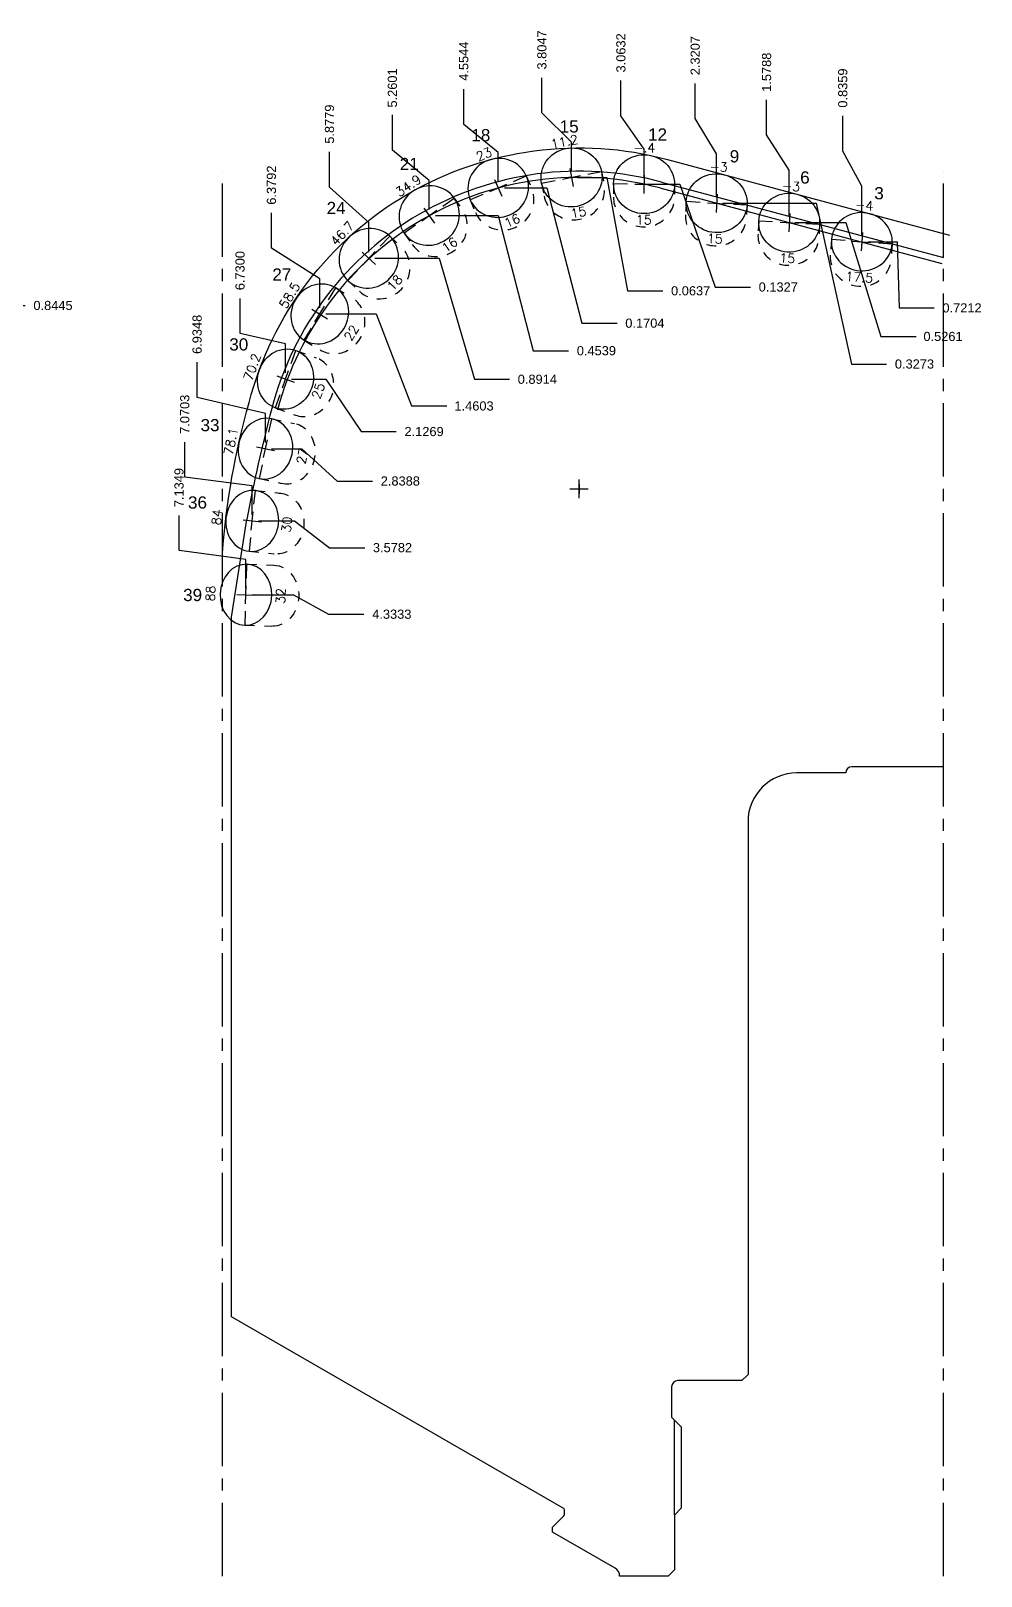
# Model space of a CAD drawing. Header units: inches. Extents: x 198.6 to 237.2, y -5.4 to 18.6.
# Drawn here: x 217.1 to 226.82, y 2.77 to 18.58 of the extents above; entities that cross this region are included whole.
import ezdxf
from ezdxf.enums import TextEntityAlignment as Align

# ---------------------------------------------------------------- set-up
doc = ezdxf.new("R2010")
doc.units = ezdxf.units.IN
doc.header["$MEASUREMENT"] = 0
doc.header["$PDMODE"] = 35
doc.linetypes.add('CENTER2', pattern=[1.125, 0.75, -0.125, 0.125, -0.125])
doc.linetypes.add('HIDDEN2', pattern=[0.1875, 0.125, -0.0625])
doc.layers.get('Defpoints').update_dxf_attribs({"color": 10})
doc.layers.add('Blade_1', color=30, linetype='Continuous', true_color=0xff7f00)
doc.layers.add('Blade_3', color=7, linetype='Continuous', true_color=0x00cc00)
doc.layers.add('CLine', color=5, linetype='CENTER2')
doc.styles.add('RomanS', font='romans')
doc.styles.get("Standard").update_dxf_attribs({"font": 'arial.ttf'})
doc.dimstyles.get("Standard").update_dxf_attribs({"dimtxt": 0.09375, "dimasz": 0.18, "dimexe": 0.18, "dimexo": 0.0625, "dimgap": 0.09, "dimtad": 0, "dimtih": 1, "dimtoh": 1, "dimdec": 4, "dimzin": 0, "dimdsep": 46, "dimtxsty": 'Standard', "dimcen": 0.09, "dimadec": 4, "dimazin": 0, "dimtfac": 1, "dimtdec": 4, "dimtofl": 0, "dimtmove": 0, "dimatfit": 3, "dimfxl": 1, "dimtolj": 1, "dimtzin": 0, "dimarcsym": 0})

# ---------------------------------------------------------------- blocks, each defined once
blk = doc.blocks.new('CMark')
at = {"layer": 'CLine'}
for p, q in [((-0.094, 0), (0.094, 0)), ((0, 0.094), (0, -0.094))]:
    blk.add_line(p, q, dxfattribs=at)
blk = doc.blocks.new('*D85')
at = {"layer": 'Blade_1', "color": 0, "lineweight": -2, "transparency": 16777216}
for p, q in [((216.156, 16.299), (216.454, 16.299)), ((216.454, 16.299), (216.68, 15.769)), ((216.68, 15.769), (217.04, 15.769))]:
    blk.add_line(p, q, dxfattribs=at)
at = {"layer": 'Defpoints', "color": 0, "transparency": 16777216}
for p in [(216.433, 17.143), (216.094, 16.299), (217.04, 15.769)]:
    blk.add_point(p, dxfattribs=at)
at = {"layer": 'Blade_1', "color": 0, "transparency": 16777216, "insert": (217.325, 15.769), "char_height": 0.0938, "attachment_point": 5}
blk.add_mtext('\\A1;0.8445', dxfattribs=at)
blk = doc.blocks.new('*D107')
at = {"layer": 'Blade_3', "color": 0, "lineweight": -2, "transparency": 16777216}
for p, q in [((225.402, 17.35), (225.402, 17.71)), ((225.597, 16.99), (225.402, 17.35)), ((225.597, 16.484), (225.597, 16.99))]:
    blk.add_line(p, q, dxfattribs=at)
at = {"layer": 'Defpoints', "color": 0, "transparency": 16777216}
for p in [(225.402, 17.71), (226.433, 17.143), (225.597, 16.422)]:
    blk.add_point(p, dxfattribs=at)
at = {"layer": 'Blade_3', "color": 0, "transparency": 16777216, "insert": (225.402, 17.994), "char_height": 0.0938, "attachment_point": 5, "rotation": 90}
blk.add_mtext('\\A1;0.8359', dxfattribs=at)
blk = doc.blocks.new('*D108')
at = {"layer": 'Blade_3', "color": 0, "lineweight": -2, "transparency": 16777216}
for p, q in [((224.623, 17.515), (224.623, 17.875)), ((224.854, 17.155), (224.623, 17.515)), ((224.854, 16.68), (224.854, 17.155))]:
    blk.add_line(p, q, dxfattribs=at)
at = {"layer": 'Defpoints', "color": 0, "transparency": 16777216}
for p in [(224.623, 17.875), (226.433, 17.143), (224.854, 16.617)]:
    blk.add_point(p, dxfattribs=at)
at = {"layer": 'Blade_3', "color": 0, "transparency": 16777216, "insert": (224.623, 18.156), "char_height": 0.0938, "attachment_point": 5, "rotation": 90}
blk.add_mtext('\\A1;1.5788', dxfattribs=at)
blk = doc.blocks.new('*D109')
at = {"layer": 'Blade_3', "color": 0, "lineweight": -2, "transparency": 16777216}
for p, q in [((223.893, 17.681), (223.893, 18.041)), ((224.112, 17.321), (223.893, 17.681)), ((224.112, 16.878), (224.112, 17.321))]:
    blk.add_line(p, q, dxfattribs=at)
at = {"layer": 'Defpoints', "color": 0, "transparency": 16777216}
for p in [(223.893, 18.041), (226.433, 17.143), (224.112, 16.816)]:
    blk.add_point(p, dxfattribs=at)
at = {"layer": 'Blade_3', "color": 0, "transparency": 16777216, "insert": (223.893, 18.326), "char_height": 0.0938, "attachment_point": 5, "rotation": 90}
blk.add_mtext('\\A1;2.3207', dxfattribs=at)
blk = doc.blocks.new('*D110')
at = {"layer": 'Blade_3', "color": 0, "lineweight": -2, "transparency": 16777216}
for p, q in [((223.133, 17.71), (223.133, 18.07)), ((223.369, 17.37), (223.133, 17.71)), ((223.369, 17.073), (223.369, 17.37))]:
    blk.add_line(p, q, dxfattribs=at)
at = {"layer": 'Defpoints', "color": 0, "transparency": 16777216}
for p in [(223.133, 18.07), (226.433, 17.143), (223.369, 17.01)]:
    blk.add_point(p, dxfattribs=at)
at = {"layer": 'Blade_3', "color": 0, "transparency": 16777216, "insert": (223.133, 18.354), "char_height": 0.0938, "attachment_point": 5, "rotation": 90}
blk.add_mtext('\\A1;3.0632', dxfattribs=at)
blk = doc.blocks.new('*D111')
at = {"layer": 'Blade_3', "color": 0, "lineweight": -2, "transparency": 16777216}
for p, q in [((222.325, 17.739), (222.325, 18.099)), ((222.628, 17.439), (222.325, 17.739)), ((222.628, 17.142), (222.628, 17.439))]:
    blk.add_line(p, q, dxfattribs=at)
at = {"layer": 'Defpoints', "color": 0, "transparency": 16777216}
for p in [(222.325, 18.099), (222.628, 17.079), (226.433, 17.143)]:
    blk.add_point(p, dxfattribs=at)
at = {"layer": 'Blade_3', "color": 0, "transparency": 16777216, "insert": (222.325, 18.384), "char_height": 0.0938, "attachment_point": 5, "rotation": 90}
blk.add_mtext('\\A1;3.8047', dxfattribs=at)
blk = doc.blocks.new('*D112')
at = {"layer": 'Blade_3', "color": 0, "lineweight": -2, "transparency": 16777216}
for p, q in [((221.526, 17.622), (221.526, 17.982)), ((221.878, 17.333), (221.526, 17.622)), ((221.878, 17.035), (221.878, 17.333))]:
    blk.add_line(p, q, dxfattribs=at)
at = {"layer": 'Defpoints', "color": 0, "transparency": 16777216}
for p in [(221.526, 17.982), (226.433, 17.143), (221.878, 16.973)]:
    blk.add_point(p, dxfattribs=at)
at = {"layer": 'Blade_3', "color": 0, "transparency": 16777216, "insert": (221.526, 18.269), "char_height": 0.0938, "attachment_point": 5, "rotation": 90}
blk.add_mtext('\\A1;4.5544', dxfattribs=at)
blk = doc.blocks.new('*D113')
at = {"layer": 'Blade_3', "color": 0, "lineweight": -2, "transparency": 16777216}
for p, q in [((220.796, 17.36), (220.796, 17.72)), ((221.172, 17.049), (220.796, 17.36)), ((221.172, 16.752), (221.172, 17.049))]:
    blk.add_line(p, q, dxfattribs=at)
at = {"layer": 'Defpoints', "color": 0, "transparency": 16777216}
for p in [(220.796, 17.72), (226.433, 17.143), (221.172, 16.689)]:
    blk.add_point(p, dxfattribs=at)
at = {"layer": 'Blade_3', "color": 0, "transparency": 16777216, "insert": (220.796, 17.995), "char_height": 0.0938, "attachment_point": 5, "rotation": 90}
blk.add_mtext('\\A1;5.2601', dxfattribs=at)
blk = doc.blocks.new('*D114')
at = {"layer": 'Blade_3', "color": 0, "lineweight": -2, "transparency": 16777216}
for p, q in [((220.153, 16.98), (220.153, 17.34)), ((220.555, 16.62), (220.153, 16.98)), ((220.555, 16.314), (220.555, 16.62))]:
    blk.add_line(p, q, dxfattribs=at)
at = {"layer": 'Defpoints', "color": 0, "transparency": 16777216}
for p in [(220.153, 17.34), (226.433, 17.143), (220.555, 16.252)]:
    blk.add_point(p, dxfattribs=at)
at = {"layer": 'Blade_3', "color": 0, "transparency": 16777216, "insert": (220.153, 17.625), "char_height": 0.0938, "attachment_point": 5, "rotation": 90}
blk.add_mtext('\\A1;5.8779', dxfattribs=at)
blk = doc.blocks.new('*D115')
at = {"layer": 'Blade_3', "color": 0, "lineweight": -2, "transparency": 16777216}
for p, q in [((219.559, 16.357), (219.559, 16.717)), ((220.053, 16.043), (219.559, 16.357)), ((220.053, 15.745), (220.053, 16.043))]:
    blk.add_line(p, q, dxfattribs=at)
at = {"layer": 'Defpoints', "color": 0, "transparency": 16777216}
for p in [(226.433, 17.143), (219.559, 16.717), (220.053, 15.683)]:
    blk.add_point(p, dxfattribs=at)
at = {"layer": 'Blade_3', "color": 0, "transparency": 16777216, "insert": (219.559, 17.001), "char_height": 0.0938, "attachment_point": 5, "rotation": 90}
blk.add_mtext('\\A1;6.3792', dxfattribs=at)
blk = doc.blocks.new('*D116')
at = {"layer": 'Blade_3', "color": 0, "lineweight": -2, "transparency": 16777216}
for p, q in [((219.238, 15.481), (219.238, 15.841)), ((219.703, 15.376), (219.238, 15.481)), ((219.703, 15.079), (219.703, 15.376))]:
    blk.add_line(p, q, dxfattribs=at)
at = {"layer": 'Defpoints', "color": 0, "transparency": 16777216}
for p in [(226.433, 17.143), (219.238, 15.841), (219.703, 15.016)]:
    blk.add_point(p, dxfattribs=at)
at = {"layer": 'Blade_3', "color": 0, "transparency": 16777216, "insert": (219.238, 16.126), "char_height": 0.0938, "attachment_point": 5, "rotation": 90}
blk.add_mtext('\\A1;6.7300', dxfattribs=at)
blk = doc.blocks.new('*D117')
at = {"layer": 'Blade_3', "color": 0, "lineweight": -2, "transparency": 16777216}
for p, q in [((218.799, 14.829), (218.799, 15.189)), ((219.498, 14.664), (218.799, 14.829)), ((219.498, 14.367), (219.498, 14.664))]:
    blk.add_line(p, q, dxfattribs=at)
at = {"layer": 'Defpoints', "color": 0, "transparency": 16777216}
for p in [(226.433, 17.143), (218.799, 15.189), (219.498, 14.304)]:
    blk.add_point(p, dxfattribs=at)
at = {"layer": 'Blade_3', "color": 0, "transparency": 16777216, "insert": (218.799, 15.474), "char_height": 0.0938, "attachment_point": 5, "rotation": 90}
blk.add_mtext('\\A1;6.9348', dxfattribs=at)
blk = doc.blocks.new('*D118')
at = {"layer": 'Blade_3', "color": 0, "lineweight": -2, "transparency": 16777216}
for p, q in [((218.673, 14.012), (218.673, 14.372)), ((219.362, 13.925), (218.673, 14.012)), ((219.362, 13.628), (219.362, 13.925))]:
    blk.add_line(p, q, dxfattribs=at)
at = {"layer": 'Defpoints', "color": 0, "transparency": 16777216}
for p in [(226.433, 17.143), (218.673, 14.372), (219.362, 13.565)]:
    blk.add_point(p, dxfattribs=at)
at = {"layer": 'Blade_3', "color": 0, "transparency": 16777216, "insert": (218.673, 14.656), "char_height": 0.0938, "attachment_point": 5, "rotation": 90}
blk.add_mtext('\\A1;7.0703', dxfattribs=at)
blk = doc.blocks.new('*D119')
at = {"layer": 'Blade_3', "color": 0, "lineweight": -2, "transparency": 16777216}
for p, q in [((218.614, 13.262), (218.614, 13.622)), ((219.298, 13.17), (218.614, 13.262)), ((219.298, 12.872), (219.298, 13.17))]:
    blk.add_line(p, q, dxfattribs=at)
at = {"layer": 'Defpoints', "color": 0, "transparency": 16777216}
for p in [(226.433, 17.143), (218.614, 13.622), (219.298, 12.81)]:
    blk.add_point(p, dxfattribs=at)
at = {"layer": 'Blade_3', "color": 0, "transparency": 16777216, "insert": (218.614, 13.906), "char_height": 0.0938, "attachment_point": 5, "rotation": 90}
blk.add_mtext('\\A1;7.1349', dxfattribs=at)
blk = doc.blocks.new('*D120')
at = {"layer": 'Blade_3', "color": 0, "lineweight": -2, "transparency": 16777216}
for p, q in [((225.659, 16.422), (225.957, 16.422)), ((225.957, 16.422), (225.977, 15.744)), ((225.977, 15.744), (226.337, 15.744))]:
    blk.add_line(p, q, dxfattribs=at)
at = {"layer": 'Defpoints', "color": 0, "transparency": 16777216}
for p in [(226.433, 17.143), (225.597, 16.422), (226.337, 15.744)]:
    blk.add_point(p, dxfattribs=at)
at = {"layer": 'Blade_3', "color": 0, "transparency": 16777216, "insert": (226.621, 15.744), "char_height": 0.0938, "attachment_point": 5}
blk.add_mtext('\\A1;0.7212', dxfattribs=at)
blk = doc.blocks.new('*D121')
at = {"layer": 'Blade_3', "color": 0, "lineweight": -2, "transparency": 16777216}
for p, q in [((224.916, 16.617), (225.432, 16.617)), ((225.432, 16.617), (225.792, 15.452)), ((225.792, 15.452), (226.152, 15.452))]:
    blk.add_line(p, q, dxfattribs=at)
at = {"layer": 'Defpoints', "color": 0, "transparency": 16777216}
for p in [(226.433, 17.143), (224.854, 16.617), (226.152, 15.452)]:
    blk.add_point(p, dxfattribs=at)
at = {"layer": 'Blade_3', "color": 0, "transparency": 16777216, "insert": (226.427, 15.452), "char_height": 0.0938, "attachment_point": 5}
blk.add_mtext('\\A1;0.5261', dxfattribs=at)
blk = doc.blocks.new('*D122')
at = {"layer": 'Blade_3', "color": 0, "lineweight": -2, "transparency": 16777216}
for p, q in [((224.174, 16.816), (225.13, 16.816)), ((225.13, 16.816), (225.49, 15.17)), ((225.49, 15.17), (225.85, 15.17))]:
    blk.add_line(p, q, dxfattribs=at)
at = {"layer": 'Defpoints', "color": 0, "transparency": 16777216}
for p in [(226.433, 17.143), (224.112, 16.816), (225.85, 15.17)]:
    blk.add_point(p, dxfattribs=at)
at = {"layer": 'Blade_3', "color": 0, "transparency": 16777216, "insert": (226.135, 15.17), "char_height": 0.0938, "attachment_point": 5}
blk.add_mtext('\\A1;0.3273', dxfattribs=at)
blk = doc.blocks.new('*D123')
at = {"layer": 'Blade_3', "color": 0, "lineweight": -2, "transparency": 16777216}
for p, q in [((223.432, 17.01), (223.737, 17.01)), ((223.737, 17.01), (224.097, 15.958)), ((224.097, 15.958), (224.457, 15.958))]:
    blk.add_line(p, q, dxfattribs=at)
at = {"layer": 'Defpoints', "color": 0, "transparency": 16777216}
for p in [(226.433, 17.143), (223.369, 17.01), (224.457, 15.958)]:
    blk.add_point(p, dxfattribs=at)
at = {"layer": 'Blade_3', "color": 0, "transparency": 16777216, "insert": (224.742, 15.958), "char_height": 0.0938, "attachment_point": 5}
blk.add_mtext('\\A1;0.1327', dxfattribs=at)
blk = doc.blocks.new('*D124')
at = {"layer": 'Blade_3', "color": 0, "lineweight": -2, "transparency": 16777216}
for p, q in [((222.69, 17.079), (222.988, 17.079)), ((222.988, 17.079), (223.201, 15.919)), ((223.201, 15.919), (223.561, 15.919))]:
    blk.add_line(p, q, dxfattribs=at)
at = {"layer": 'Defpoints', "color": 0, "transparency": 16777216}
for p in [(222.628, 17.079), (226.433, 17.143), (223.561, 15.919)]:
    blk.add_point(p, dxfattribs=at)
at = {"layer": 'Blade_3', "color": 0, "transparency": 16777216, "insert": (223.846, 15.919), "char_height": 0.0938, "attachment_point": 5}
blk.add_mtext('\\A1;0.0637', dxfattribs=at)
blk = doc.blocks.new('*D125')
at = {"layer": 'Blade_3', "color": 0, "lineweight": -2, "transparency": 16777216}
for p, q in [((221.941, 16.973), (222.374, 16.973)), ((222.374, 16.973), (222.734, 15.588)), ((222.734, 15.588), (223.094, 15.588))]:
    blk.add_line(p, q, dxfattribs=at)
at = {"layer": 'Defpoints', "color": 0, "transparency": 16777216}
for p in [(226.433, 17.143), (221.878, 16.973), (223.094, 15.588)]:
    blk.add_point(p, dxfattribs=at)
at = {"layer": 'Blade_3', "color": 0, "transparency": 16777216, "insert": (223.378, 15.588), "char_height": 0.0938, "attachment_point": 5}
blk.add_mtext('\\A1;0.1704', dxfattribs=at)
blk = doc.blocks.new('*D126')
at = {"layer": 'Blade_3', "color": 0, "lineweight": -2, "transparency": 16777216}
for p, q in [((221.235, 16.689), (221.877, 16.689)), ((221.877, 16.689), (222.237, 15.306)), ((222.237, 15.306), (222.597, 15.306))]:
    blk.add_line(p, q, dxfattribs=at)
at = {"layer": 'Defpoints', "color": 0, "transparency": 16777216}
for p in [(226.433, 17.143), (221.172, 16.689), (222.597, 15.306)]:
    blk.add_point(p, dxfattribs=at)
at = {"layer": 'Blade_3', "color": 0, "transparency": 16777216, "insert": (222.882, 15.306), "char_height": 0.0938, "attachment_point": 5}
blk.add_mtext('\\A1;0.4539', dxfattribs=at)
blk = doc.blocks.new('*D127')
at = {"layer": 'Blade_3', "color": 0, "lineweight": -2, "transparency": 16777216}
for p, q in [((220.617, 16.252), (221.274, 16.252)), ((221.274, 16.252), (221.634, 15.014)), ((221.634, 15.014), (221.994, 15.014))]:
    blk.add_line(p, q, dxfattribs=at)
at = {"layer": 'Defpoints', "color": 0, "transparency": 16777216}
for p in [(226.433, 17.143), (220.555, 16.252), (221.994, 15.014)]:
    blk.add_point(p, dxfattribs=at)
at = {"layer": 'Blade_3', "color": 0, "transparency": 16777216, "insert": (222.278, 15.014), "char_height": 0.0938, "attachment_point": 5}
blk.add_mtext('\\A1;0.8914', dxfattribs=at)
blk = doc.blocks.new('*D128')
at = {"layer": 'Blade_3', "color": 0, "lineweight": -2, "transparency": 16777216}
for p, q in [((220.116, 15.683), (220.631, 15.683)), ((220.631, 15.683), (220.991, 14.741)), ((220.991, 14.741), (221.351, 14.741))]:
    blk.add_line(p, q, dxfattribs=at)
at = {"layer": 'Defpoints', "color": 0, "transparency": 16777216}
for p in [(226.433, 17.143), (220.053, 15.683), (221.351, 14.741)]:
    blk.add_point(p, dxfattribs=at)
at = {"layer": 'Blade_3', "color": 0, "transparency": 16777216, "insert": (221.631, 14.741), "char_height": 0.0938, "attachment_point": 5}
blk.add_mtext('\\A1;1.4603', dxfattribs=at)
blk = doc.blocks.new('*D129')
at = {"layer": 'Blade_3', "color": 0, "lineweight": -2, "transparency": 16777216}
for p, q in [((219.765, 15.016), (220.115, 15.016)), ((220.115, 15.016), (220.475, 14.479)), ((220.475, 14.479), (220.835, 14.479))]:
    blk.add_line(p, q, dxfattribs=at)
at = {"layer": 'Defpoints', "color": 0, "transparency": 16777216}
for p in [(226.433, 17.143), (219.703, 15.016), (220.835, 14.479)]:
    blk.add_point(p, dxfattribs=at)
at = {"layer": 'Blade_3', "color": 0, "transparency": 16777216, "insert": (221.12, 14.479), "char_height": 0.0938, "attachment_point": 5}
blk.add_mtext('\\A1;2.1269', dxfattribs=at)
blk = doc.blocks.new('*D130')
at = {"layer": 'Blade_3', "color": 0, "lineweight": -2, "transparency": 16777216}
for p, q in [((219.56, 14.304), (219.871, 14.304)), ((219.871, 14.304), (220.231, 13.973)), ((220.231, 13.973), (220.591, 13.973))]:
    blk.add_line(p, q, dxfattribs=at)
at = {"layer": 'Defpoints', "color": 0, "transparency": 16777216}
for p in [(226.433, 17.143), (219.498, 14.304), (220.591, 13.973)]:
    blk.add_point(p, dxfattribs=at)
at = {"layer": 'Blade_3', "color": 0, "transparency": 16777216, "insert": (220.877, 13.973), "char_height": 0.0938, "attachment_point": 5}
blk.add_mtext('\\A1;2.8388', dxfattribs=at)
blk = doc.blocks.new('*D131')
at = {"layer": 'Blade_3', "color": 0, "lineweight": -2, "transparency": 16777216}
for p, q in [((219.425, 13.565), (219.793, 13.565)), ((219.793, 13.565), (220.153, 13.291)), ((220.153, 13.291), (220.513, 13.291))]:
    blk.add_line(p, q, dxfattribs=at)
at = {"layer": 'Defpoints', "color": 0, "transparency": 16777216}
for p in [(226.433, 17.143), (219.362, 13.565), (220.513, 13.291)]:
    blk.add_point(p, dxfattribs=at)
at = {"layer": 'Blade_3', "color": 0, "transparency": 16777216, "insert": (220.797, 13.291), "char_height": 0.0938, "attachment_point": 5}
blk.add_mtext('\\A1;3.5782', dxfattribs=at)
blk = doc.blocks.new('*D132')
at = {"layer": 'Blade_3', "color": 0, "lineweight": -2, "transparency": 16777216}
for p, q in [((219.36, 12.81), (219.784, 12.81)), ((219.784, 12.81), (220.144, 12.61)), ((220.144, 12.61), (220.504, 12.61))]:
    blk.add_line(p, q, dxfattribs=at)
at = {"layer": 'Defpoints', "color": 0, "transparency": 16777216}
for p in [(226.433, 17.143), (219.298, 12.81), (220.504, 12.61)]:
    blk.add_point(p, dxfattribs=at)
at = {"layer": 'Blade_3', "color": 0, "transparency": 16777216, "insert": (220.79, 12.61), "char_height": 0.0938, "attachment_point": 5}
blk.add_mtext('\\A1;4.3333', dxfattribs=at)
blk = doc.blocks.new('1613@15')
for p, q in [((-0.17, 0), (-0.312, 0)), ((0.171, 0), (0.312, 0))]:
    blk.add_line(p, q)
at = {"color": 8, "linetype": 'HIDDEN2', "ltscale": 0.5}
blk.add_line((-0.312, 0), (-0.312, -0.135), dxfattribs=at)
at = {"color": 8, "linetype": 'HIDDEN2', "ltscale": 0.5, "flags": 128}
blk.add_lwpolyline([(0.312, 0), (0.312, -0.135)], dxfattribs=at)
blk.add_ellipse((0, 0), major_axis=(-0.312, 0), ratio=0.965926, start_param=-3.141592653589793, end_param=3.141592653589793)
at = {"color": 8, "linetype": 'HIDDEN2', "ltscale": 0.5}
blk.add_ellipse((0, -0.135), major_axis=(-0.312, 0), ratio=0.965926, start_param=0, end_param=3.141593, dxfattribs=at)
blk.add_blockref('CMark', (0, 0))
at = {"style": 'RomanS'}
blk.add_text('15', height=0.094, dxfattribs=at).set_placement((0, -0.364), align=Align.MIDDLE_CENTER)
blk.add_attdef('ANG', text='', height=0.094, dxfattribs=at).set_placement((0, 0.298), align=Align.BOTTOM_CENTER)
blk = doc.blocks.new('1613@16')
for p, q in [((-0.17, 0), (-0.312, 0)), ((0.171, 0), (0.312, 0))]:
    blk.add_line(p, q)
at = {"color": 8, "linetype": 'HIDDEN2', "ltscale": 0.5}
blk.add_line((-0.312, 0), (-0.312, -0.143), dxfattribs=at)
at = {"color": 8, "linetype": 'HIDDEN2', "ltscale": 0.5, "flags": 128}
blk.add_lwpolyline([(0.312, 0), (0.312, -0.143)], dxfattribs=at)
at = {"extrusion": (0, 0, -1)}
blk.add_ellipse((0, 0), major_axis=(-0.312, 0), ratio=0.961248, start_param=-3.141592653589793, end_param=3.141592653589793, dxfattribs=at)
at = {"color": 8, "linetype": 'HIDDEN2', "ltscale": 0.5}
blk.add_ellipse((0, -0.143), major_axis=(0.312, 0), ratio=0.953717, start_param=3.141593, end_param=6.283185, dxfattribs=at)
blk.add_blockref('CMark', (0, 0))
at = {"style": 'RomanS'}
blk.add_text('16', height=0.094, dxfattribs=at).set_placement((0, -0.364), align=Align.MIDDLE_CENTER)
blk.add_attdef('ANG', text='', height=0.094, dxfattribs=at).set_placement((0, 0.298), align=Align.BOTTOM_CENTER)
blk = doc.blocks.new('1613@17.5')
for p, q in [((-0.17, 0), (-0.312, 0)), ((0.171, 0), (0.312, 0))]:
    blk.add_line(p, q)
at = {"color": 8, "linetype": 'HIDDEN2', "ltscale": 0.5}
blk.add_line((-0.312, 0), (-0.312, -0.159), dxfattribs=at)
at = {"color": 8, "linetype": 'HIDDEN2', "ltscale": 0.5, "flags": 128}
blk.add_lwpolyline([(0.312, 0), (0.312, -0.159)], dxfattribs=at)
at = {"extrusion": (0, 0, -1)}
blk.add_ellipse((0, 0), major_axis=(-0.312, 0), ratio=0.953717, start_param=-3.141592653589793, end_param=3.141592653589793, dxfattribs=at)
at = {"color": 8, "linetype": 'HIDDEN2', "ltscale": 0.5}
blk.add_ellipse((0, -0.159), major_axis=(0.312, 0), ratio=0.953717, start_param=3.141593, end_param=6.283185, dxfattribs=at)
blk.add_blockref('CMark', (0, 0))
at = {"style": 'RomanS'}
blk.add_text('17.5', height=0.094, dxfattribs=at).set_placement((0, -0.364), align=Align.MIDDLE_CENTER)
blk.add_attdef('ANG', text='', height=0.094, dxfattribs=at).set_placement((0, 0.298), align=Align.BOTTOM_CENTER)
blk = doc.blocks.new('1613@18')
for p, q in [((-0.17, 0), (-0.312, 0)), ((0.171, 0), (0.312, 0))]:
    blk.add_line(p, q)
at = {"color": 8, "linetype": 'HIDDEN2', "ltscale": 0.5}
blk.add_line((-0.312, 0), (-0.312, -0.159), dxfattribs=at)
at = {"color": 8, "linetype": 'HIDDEN2', "ltscale": 0.5, "flags": 128}
blk.add_lwpolyline([(0.312, 0), (0.312, -0.159)], dxfattribs=at)
at = {"extrusion": (0, 0, -1)}
blk.add_ellipse((0, 0), major_axis=(-0.312, 0), ratio=0.95104, start_param=-3.141592653589793, end_param=3.141592653589793, dxfattribs=at)
at = {"color": 8, "linetype": 'HIDDEN2', "ltscale": 0.5}
blk.add_ellipse((0, -0.161), major_axis=(0.312, 0), ratio=0.953717, start_param=3.141593, end_param=6.283185, dxfattribs=at)
blk.add_blockref('CMark', (0, 0))
at = {"style": 'RomanS'}
blk.add_text('18', height=0.094, dxfattribs=at).set_placement((0, -0.364), align=Align.MIDDLE_CENTER)
blk.add_attdef('ANG', text='', height=0.094, dxfattribs=at).set_placement((0, 0.298), align=Align.BOTTOM_CENTER)
blk = doc.blocks.new('1613@22')
for p, q in [((-0.17, 0), (-0.313, 0)), ((0.171, 0), (0.312, 0))]:
    blk.add_line(p, q)
at = {"color": 8, "linetype": 'HIDDEN2', "ltscale": 0.5}
blk.add_line((-0.313, 0), (-0.313, -0.195), dxfattribs=at)
at = {"color": 8, "linetype": 'HIDDEN2', "ltscale": 0.5, "flags": 128}
blk.add_lwpolyline([(0.312, 0), (0.312, -0.195)], dxfattribs=at)
blk.add_ellipse((0, 0), major_axis=(-0.312, 0), ratio=0.927168, start_param=3.141593, end_param=9.424778)
at = {"color": 8, "linetype": 'HIDDEN2', "ltscale": 0.5}
blk.add_ellipse((0, -0.195), major_axis=(-0.312, 0), ratio=0.927168, start_param=0, end_param=3.141593, dxfattribs=at)
blk.add_blockref('CMark', (0, 0))
at = {"style": 'RomanS'}
blk.add_text('22', height=0.094, dxfattribs=at).set_placement((0.003, -0.376), align=Align.MIDDLE_CENTER)
blk.add_attdef('ANG', text='', height=0.094, dxfattribs=at).set_placement((0, 0.287), align=Align.BOTTOM_CENTER)
blk = doc.blocks.new('1613@25')
for p, q in [((-0.17, 0), (-0.312, 0)), ((0.171, 0), (0.312, 0))]:
    blk.add_line(p, q)
at = {"color": 8, "linetype": 'HIDDEN2', "ltscale": 0.5}
blk.add_line((-0.312, 0), (-0.312, -0.22), dxfattribs=at)
at = {"color": 8, "linetype": 'HIDDEN2', "ltscale": 0.5, "flags": 128}
blk.add_lwpolyline([(0.312, 0), (0.312, -0.22)], dxfattribs=at)
blk.add_ellipse((0, 0), major_axis=(-0.312, 0), ratio=0.906308, start_param=-3.141592653589793, end_param=3.141592653589793)
at = {"color": 8, "linetype": 'HIDDEN2', "ltscale": 0.5}
blk.add_ellipse((0, -0.22), major_axis=(-0.312, 0), ratio=0.906308, start_param=0, end_param=3.141593, dxfattribs=at)
blk.add_blockref('CMark', (0, 0))
at = {"style": 'RomanS'}
blk.add_text('25', height=0.094, dxfattribs=at).set_placement((0, -0.356), align=Align.MIDDLE_CENTER)
blk.add_attdef('ANG', text='', height=0.094, dxfattribs=at).set_placement((0, 0.287), align=Align.BOTTOM_CENTER)
blk = doc.blocks.new('1613@27')
for p, q in [((-0.17, 0), (-0.313, 0)), ((0.171, 0), (0.312, 0))]:
    blk.add_line(p, q)
at = {"color": 8, "linetype": 'HIDDEN2', "ltscale": 0.5}
blk.add_line((-0.313, 0), (-0.313, -0.236), dxfattribs=at)
at = {"color": 8, "linetype": 'HIDDEN2', "ltscale": 0.5, "flags": 128}
blk.add_lwpolyline([(0.312, 0), (0.312, -0.236)], dxfattribs=at)
blk.add_ellipse((0, 0), major_axis=(-0.312, 0), ratio=0.891008, start_param=3.141593, end_param=9.424778)
at = {"color": 8, "linetype": 'HIDDEN2', "ltscale": 0.5}
blk.add_ellipse((0, -0.236), major_axis=(-0.312, 0), ratio=0.891008, start_param=0, end_param=3.141593, dxfattribs=at)
blk.add_blockref('CMark', (0, 0))
at = {"style": 'RomanS'}
blk.add_text('27', height=0.094, dxfattribs=at).set_placement((0.003, -0.384), align=Align.MIDDLE_CENTER)
blk.add_attdef('ANG', text='', height=0.094, dxfattribs=at).set_placement((0, 0.287), align=Align.BOTTOM_CENTER)
blk = doc.blocks.new('1613@30')
for p, q in [((-0.17, 0), (-0.312, 0)), ((0.171, 0), (0.312, 0))]:
    blk.add_line(p, q)
at = {"color": 8, "linetype": 'HIDDEN2', "ltscale": 0.5}
blk.add_line((-0.312, 0), (-0.312, -0.26), dxfattribs=at)
at = {"color": 8, "linetype": 'HIDDEN2', "ltscale": 0.5, "flags": 128}
blk.add_lwpolyline([(0.312, 0), (0.312, -0.26)], dxfattribs=at)
at = {"extrusion": (0, 0, -1)}
blk.add_ellipse((0, 0), major_axis=(-0.312, 0), ratio=0.866025, start_param=-3.141592653589793, end_param=3.141592653589793, dxfattribs=at)
at = {"color": 8, "linetype": 'HIDDEN2', "ltscale": 0.5, "extrusion": (0, 0, -1)}
blk.add_ellipse((0, -0.26), major_axis=(-0.312, 0), ratio=0.866025, start_param=3.068877, end_param=6.355901, dxfattribs=at)
blk.add_blockref('CMark', (0, 0))
at = {"style": 'RomanS'}
blk.add_text('30', height=0.094, dxfattribs=at).set_placement((0, -0.356), align=Align.MIDDLE_CENTER)
blk.add_attdef('ANG', text='', height=0.094, dxfattribs=at).set_placement((0, 0.287), align=Align.BOTTOM_CENTER)
blk = doc.blocks.new('1613@32')
for p, q in [((-0.17, 0), (-0.312, 0)), ((0.171, 0), (0.312, 0))]:
    blk.add_line(p, q)
at = {"color": 8, "linetype": 'HIDDEN2', "ltscale": 0.5}
blk.add_line((-0.312, 0), (-0.312, -0.276), dxfattribs=at)
at = {"color": 8, "linetype": 'HIDDEN2', "ltscale": 0.5, "flags": 128}
blk.add_lwpolyline([(0.312, 0), (0.312, -0.276)], dxfattribs=at)
at = {"extrusion": (0, 0, -1)}
blk.add_ellipse((0, 0), major_axis=(-0.312, 0), ratio=0.848, start_param=3.141593, end_param=9.424778, dxfattribs=at)
at = {"color": 8, "linetype": 'HIDDEN2', "ltscale": 0.5, "extrusion": (0, 0, -1)}
blk.add_ellipse((0, -0.276), major_axis=(-0.312, 0), ratio=0.848, start_param=3.141593, end_param=6.283185, dxfattribs=at)
blk.add_blockref('CMark', (0, 0))
at = {"style": 'RomanS'}
blk.add_text('32', height=0.094, dxfattribs=at).set_placement((0, -0.356), align=Align.MIDDLE_CENTER)
blk.add_attdef('ANG', text='', height=0.094, dxfattribs=at).set_placement((0, 0.287), align=Align.BOTTOM_CENTER)

msp = doc.modelspace()

# ---------------------------------------------------------------- linework, layer by layer
for p, q in [((223.53063, 16.97204), (226.4164, 16.1988)), ((223.5468, 17.03241), (226.43257, 16.25917)), ((222.70564, 13.94016), (222.70564, 13.84616)), ((222.65864, 13.89316), (222.75264, 13.89316)), ((219.15132, 12.58066), (219.30757, 13.58066)), ((219.15132, 5.42225), (219.15132, 12.58066)), ((225.43257, 10.98666), (224.93257, 10.98666)), ((226.43257, 11.04916), (225.49507, 11.04916)), ((224.43257, 10.48666), (224.43257, 4.83066)), ((222.54195, 3.46468), (219.15132, 5.42225)), ((224.37007, 4.76816), (223.71382, 4.76816)), ((224.43257, 4.83066), (224.37007, 4.76816)), ((223.65132, 4.70566), (223.65132, 4.39316)), ((223.65132, 4.39316), (223.75022, 4.29426)), ((223.68257, 3.39566), (223.68257, 4.36191)), ((223.75022, 4.29426), (223.75022, 3.46331)), ((222.43257, 3.26816), (222.54842, 3.384)), ((222.55757, 3.4061), (222.55757, 3.43761)), ((223.75022, 3.46331), (223.68007, 3.39316)), ((223.68007, 3.39316), (223.68007, 2.83066)), ((222.43257, 3.21921), (222.43257, 3.26816)), ((223.0732, 2.84935), (222.43257, 3.21921)), ((223.61757, 2.76816), (223.12007, 2.76816)), ((223.68007, 2.83066), (223.61757, 2.76816))]:
    msp.add_line(p, q)
for centre, radius, start, end in [((222.70564, 13.89316), 3.25, 75, 165.341329), ((222.70564, 13.89316), 3.1875, 75, 165.341329), ((235.2825, 10.60337), 16.25, 165.341329, 169.442782), ((224.93257, 10.48666), 0.5, 90, 180), ((225.49507, 10.98666), 0.0625, 90, 180), ((223.71382, 4.70566), 0.0625, 90, 180), ((222.52632, 3.43761), 0.03125, 0, 60), ((222.52632, 3.4061), 0.03125, 315, 0), ((223.02632, 2.76816), 0.09375, 0, 60)]:
    msp.add_arc(centre, radius, start, end)
at = {"layer": 'CLine'}
for p, q in [((219.05757, 2.76816), (219.05757, 17.14316)), ((226.43257, 2.76816), (226.43257, 17.14316))]:
    msp.add_line(p, q, dxfattribs=at)
at = {"layer": 'Defpoints'}
msp.add_lwpolyline([(219.05757, 13.23253, -0.04981731), (219.32982, 14.77618, -0.4159595), (223.60877, 17.26366), (226.49453, 16.49042)], format="xyb", dxfattribs=at)

# ---------------------------------------------------------------- block references
at = {"rotation": 90}
msp.add_blockref('CMark', (222.70564, 13.89316), dxfattribs=at)
at = {"layer": 'Blade_3'}
for name, p, rotation, values in [('1613@15', (222.62785, 17.07946), 11.2, {'ANG': '11.2'}), ('1613@15', (223.36934, 17.01042), 359.6, {'ANG': '-.4'}), ('1613@16', (221.87821, 16.97272), 23, {'ANG': '23'}), ('1613@16', (221.17246, 16.68928), 34.89999999999999, {'ANG': '34.9'}), ('1613@15', (224.11189, 16.81589), 357, {'ANG': '-3'}), ('1613@15', (224.85378, 16.6171), 357, {'ANG': '-3'}), ('1613@17.5', (225.59665, 16.42194), 356, {'ANG': '-4'}), ('1613@18', (220.55472, 16.25179), 46.7, {'ANG': '46.7'}), ('1613@22', (220.05339, 15.68288), 58.5, {'ANG': '58.5'}), ('1613@25', (219.70261, 15.01626), 70.2, {'ANG': '70.2'}), ('1613@27', (219.4978, 14.30434), 78.10000000000001, {'ANG': '78.1'}), ('1613@30', (219.36224, 13.565), 84, {'ANG': '84'}), ('1613@32', (219.29764, 12.80987), 87.99999999999999, {'ANG': '88'})]:
    msp.add_blockref(name, p, dxfattribs=dict(at, rotation=rotation)).add_auto_attribs(values)

# ---------------------------------------------------------------- texts
for s, p in [('18', (221.60316, 17.44955)), ('15', (222.50652, 17.53877)), ('12', (223.41048, 17.45642)), ('21', (220.87077, 17.15425)), ('9', (224.24569, 17.23312)), ('6', (224.9658, 17.01699)), ('3', (225.72394, 16.85548)), ('24', (220.1232, 16.70441)), ('27', (219.56792, 16.02314)), ('30', (219.12767, 15.30863)), ('33', (218.83377, 14.48279)), ('36', (218.70555, 13.69121)), ('39', (218.65591, 12.74461))]:
    msp.add_text(s, height=0.125, dxfattribs=at).set_placement(p)

# ---------------------------------------------------------------- dimensions: what is measured, and where the dimension line sits
at = {"layer": 'Blade_1'}
dim = msp.add_ordinate_dim(feature_location=(216.09373, 16.29868), offset=(0.94641, -0.52938), dtype=0, origin=(216.43257, 17.14316), dimstyle='Standard', dxfattribs=at)
dim.commit()
dim.dimension.update_dxf_attribs({"geometry": '*D85', "text_midpoint": (217.32509, 15.76929)})
at = {"layer": 'Blade_3'}
for feature_location, offset, dtype, origin, picture, middle in [((222.62785, 17.07946), (-0.30321, 1.01964), 1, (226.43257, 17.14316), '*D111', (222.32464, 18.38366)), ((223.36934, 17.01042), (-0.23642, 1.05948), 1, (226.43257, 17.14316), '*D110', (223.13292, 18.35399)), ((224.11189, 16.81589), (-0.21938, 1.22481), 1, (226.43257, 17.14316), '*D109', (223.89251, 18.3261)), ((221.87821, 16.97272), (-0.35211, 1.00958), 1, (226.43257, 17.14316), '*D112', (221.5261, 18.2686)), ((224.85378, 16.6171), (-0.2309, 1.25815), 1, (226.43257, 17.14316), '*D108', (224.62288, 18.15553)), ((221.17246, 16.68928), (-0.37674, 1.03025), 1, (226.43257, 17.14316), '*D113', (220.79572, 17.99508)), ((225.59665, 16.42194), (-0.1947, 1.28785), 1, (226.43257, 17.14316), '*D107', (225.40195, 17.99449)), ((220.554717, 16.251787), (-0.401723, 1.088175), 1, (226.432572, 17.143155), '*D114', (220.152994, 17.624656)), ((219.29764, 12.80987), (-0.68408, 0.81228), 1, (226.43257, 17.14316), '*D119', (218.61355, 13.90646)), ((219.36224, 13.565), (-0.68947, 0.80655), 1, (226.43257, 17.14316), '*D118', (218.67277, 14.65577)), ((219.4978, 14.30434), (-0.69843, 0.88474), 1, (226.43257, 17.14316), '*D117', (218.79937, 15.47403)), ((219.70261, 15.01626), (-0.46502, 0.8249), 1, (226.43257, 17.14316), '*D116', (219.23759, 16.12585)), ((219.29764, 12.80987), (1.20594, -0.1999), 0, (226.43257, 17.14316), '*D132', (220.79006, 12.60997)), ((219.36224, 13.565), (1.15107, -0.27376), 0, (226.43257, 17.14316), '*D131', (220.7974, 13.29125)), ((220.05339, 15.68288), (-0.49443, 1.0342), 1, (226.43257, 17.14316), '*D115', (219.55896, 17.00146)), ((219.4978, 14.30434), (1.09342, -0.33182), 0, (226.43257, 17.14316), '*D130', (220.87671, 13.97252)), ((219.70261, 15.01626), (1.13206, -0.53765), 0, (226.43257, 17.14316), '*D129', (221.12017, 14.47861)), ((220.05339, 15.68288), (1.29742, -0.9415), 0, (226.43257, 17.14316), '*D128', (221.63099, 14.74139)), ((220.55472, 16.25179), (1.43882, -1.23789), 0, (226.43257, 17.14316), '*D127', (222.27794, 15.0139)), ((221.17246, 16.68928), (1.42485, -1.38341), 0, (226.43257, 17.14316), '*D126', (222.88201, 15.30587)), ((221.87821, 16.97272), (1.21576, -1.38461), 0, (226.43257, 17.14316), '*D125', (223.37837, 15.58811)), ((222.62785, 17.07946), (0.93355, -1.16044), 0, (226.43257, 17.14316), '*D124', (223.84601, 15.91902)), ((223.36934, 17.01042), (1.08799, -1.05247), 0, (226.43257, 17.14316), '*D123', (224.74193, 15.95795)), ((224.11189, 16.81589), (1.73802, -1.64627), 0, (226.43257, 17.14316), '*D122', (226.13451, 15.16962)), ((224.85378, 16.6171), (1.29802, -1.16524), 0, (226.43257, 17.14316), '*D121', (226.42735, 15.45186)), ((225.59665, 16.42194), (0.74018, -0.67811), 0, (226.43257, 17.14316), '*D120', (226.62095, 15.74383))]:
    dim = msp.add_ordinate_dim(feature_location=feature_location, offset=offset, dtype=dtype, origin=origin, dimstyle='Standard', dxfattribs=at)
    dim.commit()
    dim.dimension.update_dxf_attribs({"geometry": picture, "text_midpoint": middle})

doc.saveas('drawing.dxf')
